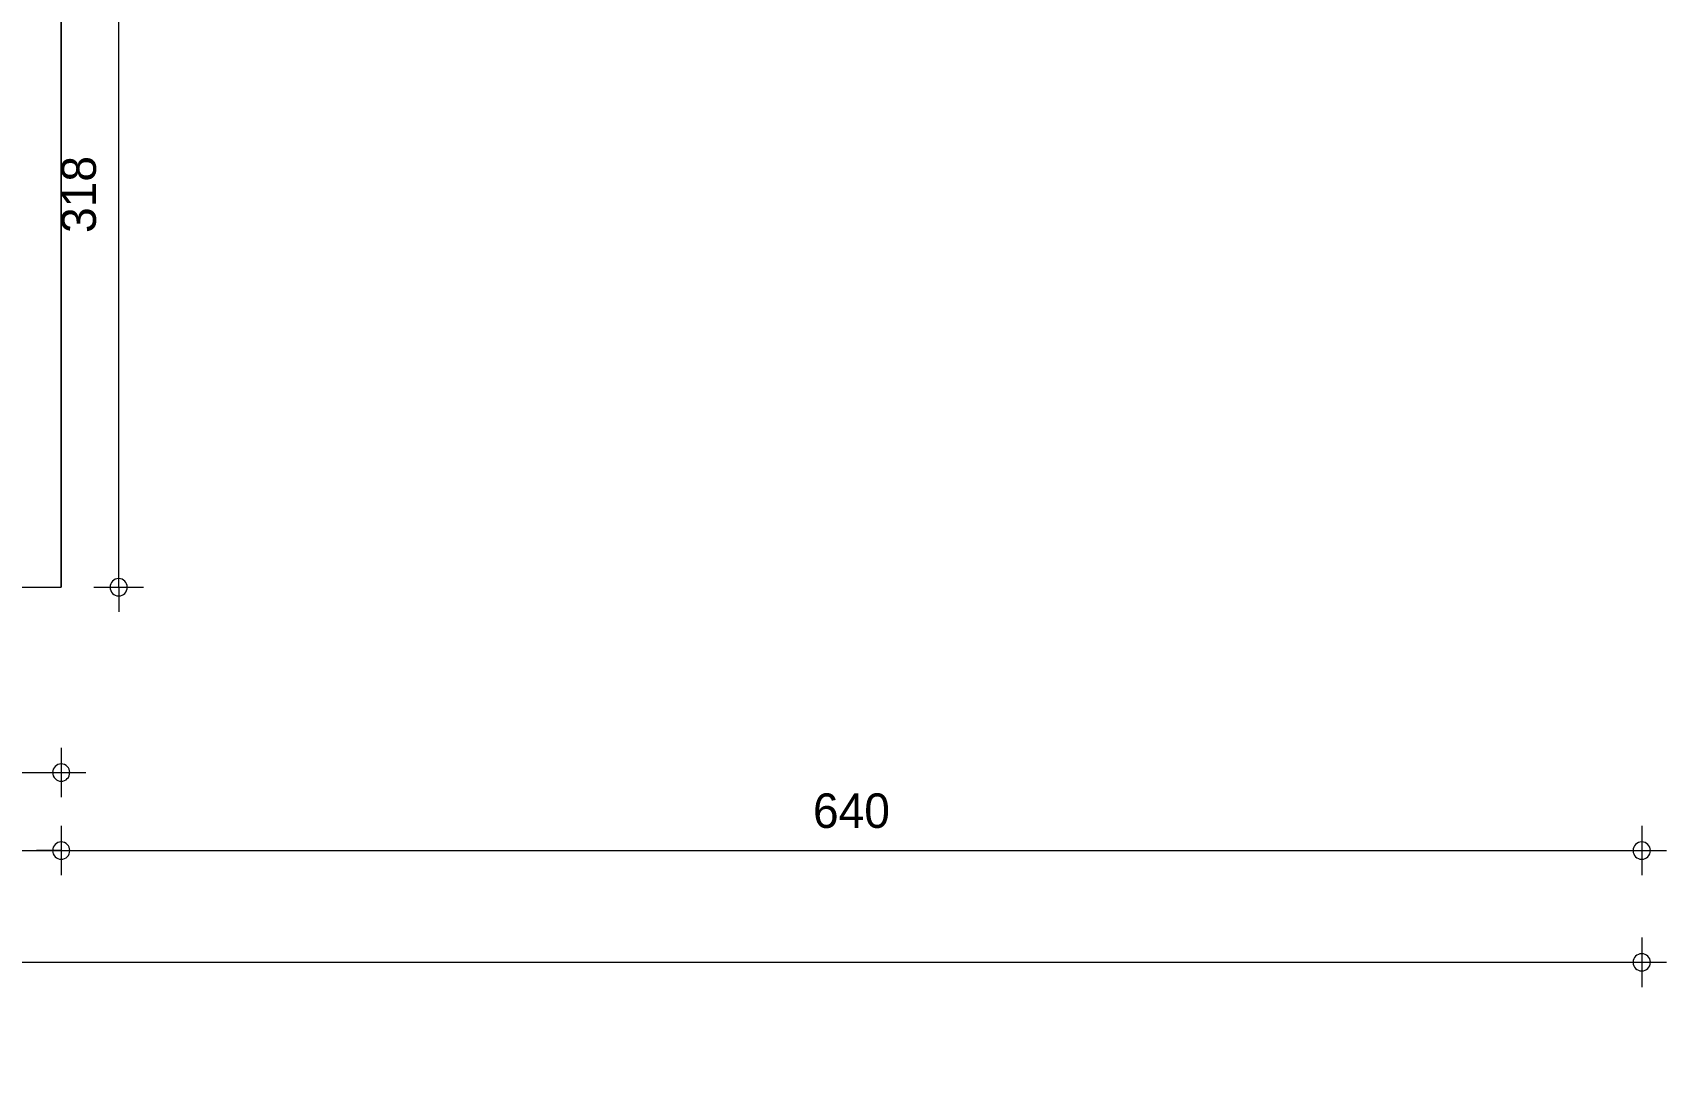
# Model space of a CAD drawing. Header units: metres. Extents: x 1.8 to 61.8, y -52.8 to -10.8.
# Drawn here: x 43.59 to 50.22, y -28.49 to -24.28 of the extents above; entities that cross this region are included whole.
import ezdxf
from ezdxf.enums import TextEntityAlignment as Align

# ---------------------------------------------------------------- set-up
doc = ezdxf.new("R2010")
doc.units = ezdxf.units.M
doc.header["$MEASUREMENT"] = 0
doc.layers.add('Calque commun', color=7, linetype='Continuous')
doc.styles.add('Century Gothic11', font='GOTHIC.TTF', dxfattribs={"height": 0.139636})

# ---------------------------------------------------------------- blocks, each defined once
blk = doc.blocks.new('new4')
at = {"layer": 'Calque commun', "color": 5, "linetype": 'Continuous', "lineweight": 9}
blk.add_arc((0, 0), 0.5, 0, 359.99941, dxfattribs=at)
blk = doc.blocks.new('DimLine52854')
at = {"layer": 'Calque commun', "color": 5, "linetype": 'Continuous', "lineweight": 9}
for p, q in [((43.7037, -27.4929), (43.7037, -27.6929)), ((37.1037, -27.5929), (43.7037, -27.5929)), ((43.7037, -27.5929), (43.8037, -27.5929))]:
    blk.add_line(p, q, dxfattribs=at)
at = {"layer": 'Calque commun', "color": 5, "linetype": 'Continuous', "lineweight": 9, "xscale": 0.07000000029802322, "yscale": 0.07000000029802322, "zscale": 0.07000000029802322}
blk.add_blockref('new4', (43.7037, -27.5929), dxfattribs=at)
blk = doc.blocks.new('new8')
at = {"layer": 'Calque commun', "color": 5, "linetype": 'Continuous', "lineweight": 9}
blk.add_arc((0, 0), 0.5, 0, 359.99941, dxfattribs=at)
blk = doc.blocks.new('DimLine52870')
at = {"layer": 'Calque commun', "color": 5, "linetype": 'Continuous', "lineweight": 9}
for p, q in [((50.1037, -27.9451), (50.1037, -28.1451)), ((30.7037, -28.0451), (50.1037, -28.0451)), ((50.1037, -28.0451), (50.2037, -28.0451))]:
    blk.add_line(p, q, dxfattribs=at)
at = {"layer": 'Calque commun', "color": 5, "linetype": 'Continuous', "lineweight": 9, "xscale": 0.07000000029802322, "yscale": 0.07000000029802322, "zscale": 0.07000000029802322}
blk.add_blockref('new8', (50.1037, -28.0451), dxfattribs=at)
blk = doc.blocks.new('new9')
at = {"layer": 'Calque commun', "color": 5, "linetype": 'Continuous', "lineweight": 9}
blk.add_arc((0, 0), 0.5, 0, 359.99941, dxfattribs=at)
blk = doc.blocks.new('new10')
at = {"layer": 'Calque commun', "color": 5, "linetype": 'Continuous', "lineweight": 9}
blk.add_arc((0, 0), 0.5, 0, 359.99941, dxfattribs=at)
blk = doc.blocks.new('DimLine52878')
at = {"layer": 'Calque commun', "color": 5, "linetype": 'Continuous', "lineweight": 9}
for p, q in [((43.7037, -27.4929), (43.7037, -27.6929)), ((50.1037, -27.4929), (50.1037, -27.6929)), ((43.7037, -27.5929), (43.6037, -27.5929)), ((43.7037, -27.5929), (50.1037, -27.5929)), ((50.1037, -27.5929), (50.2037, -27.5929))]:
    blk.add_line(p, q, dxfattribs=at)
at = {"layer": 'Calque commun', "color": 5, "linetype": 'Continuous', "lineweight": 9, "xscale": 0.07000000029802322, "yscale": 0.07000000029802322, "zscale": 0.07000000029802322}
for name, p in [('new9', (43.7037, -27.5929)), ('new10', (50.1037, -27.5929))]:
    blk.add_blockref(name, p, dxfattribs=at)
at = {"layer": 'Calque commun', "color": 5, "linetype": 'Continuous', "lineweight": 9, "style": 'Century Gothic11'}
blk.add_text('640', height=0.13964, dxfattribs=at).set_placement((46.9037, -27.5429), align=Align.BOTTOM_CENTER)
blk = doc.blocks.new('Block54246')
at = {"layer": 'Calque commun', "color": 7, "linetype": 'Continuous', "lineweight": 18}
blk.add_line((43.7037, -26.5266), (43.7037, -18.8266), dxfattribs=at)
at = {"layer": 'Calque commun', "color": 7, "linetype": 'Continuous', "lineweight": 9}
for p, q in [((43.5037, -26.3266), (43.5037, -19.0266)), ((43.3837, -26.2066), (43.3837, -19.1466))]:
    blk.add_line(p, q, dxfattribs=at)
blk = doc.blocks.new('new77')
at = {"layer": 'Calque commun', "color": 5, "linetype": 'Continuous', "lineweight": 9}
blk.add_arc((0, 0), 0.5, 0, 359.99941, dxfattribs=at)
blk = doc.blocks.new('new78')
at = {"layer": 'Calque commun', "color": 5, "linetype": 'Continuous', "lineweight": 9}
blk.add_arc((0, 0), 0.5, 0, 359.99941, dxfattribs=at)
blk = doc.blocks.new('DimLine54727')
at = {"layer": 'Calque commun', "color": 5, "linetype": 'Continuous', "lineweight": 9}
for p, q in [((43.9365, -23.3466), (43.9365, -23.2466)), ((43.8365, -23.3466), (44.0365, -23.3466)), ((43.9365, -26.5267), (43.9365, -23.3466)), ((43.8365, -26.5267), (44.0365, -26.5267)), ((43.9365, -26.5267), (43.9365, -26.6267))]:
    blk.add_line(p, q, dxfattribs=at)
at = {"layer": 'Calque commun', "color": 5, "linetype": 'Continuous', "lineweight": 9, "xscale": 0.07000000029802322, "yscale": 0.07000000029802322, "zscale": 0.07000000029802322, "rotation": 90}
for name, p in [('new78', (43.9365, -23.3466)), ('new77', (43.9365, -26.5267))]:
    blk.add_blockref(name, p, dxfattribs=at)
at = {"layer": 'Calque commun', "color": 5, "linetype": 'Continuous', "lineweight": 9, "style": 'Century Gothic11'}
blk.add_text('318', height=0.13964, rotation=90, dxfattribs=at).set_placement((43.8865, -24.9367), align=Align.BOTTOM_CENTER)
blk = doc.blocks.new('Block54736')
at = {"layer": 'Calque commun', "color": 7, "linetype": 'Continuous', "lineweight": 18}
blk.add_line((43.7037, -17.5266), (43.7037, -26.5266), dxfattribs=at)
at = {"layer": 'Calque commun', "color": 7, "linetype": 'Continuous', "lineweight": 9}
for p, q in [((43.5037, -17.7266), (43.5037, -26.3266)), ((43.3837, -17.8466), (43.3837, -26.2066))]:
    blk.add_line(p, q, dxfattribs=at)
blk = doc.blocks.new('Block54737')
at = {"layer": 'Calque commun', "color": 7, "linetype": 'Continuous', "lineweight": 9}
for p, q in [((37.4237, -26.2066), (38.3016, -26.2066)), ((39.5016, -26.2066), (41.2991, -26.2066)), ((42.4991, -26.2066), (43.3837, -26.2066)), ((37.3037, -26.3266), (38.3016, -26.3266)), ((39.5016, -26.3266), (41.2991, -26.3266)), ((42.4991, -26.3266), (43.5037, -26.3266))]:
    blk.add_line(p, q, dxfattribs=at)
at = {"layer": 'Calque commun', "color": 7, "linetype": 'Continuous', "lineweight": 18}
for p, q in [((37.1037, -26.5266), (38.3016, -26.5266)), ((39.5016, -26.5266), (41.2991, -26.5266)), ((42.4991, -26.5266), (43.7037, -26.5266))]:
    blk.add_line(p, q, dxfattribs=at)
blk = doc.blocks.new('new105')
at = {"layer": 'Calque commun', "color": 5, "linetype": 'Continuous', "lineweight": 9}
blk.add_arc((0, 0), 0.5, 0, 359.99941, dxfattribs=at)
blk = doc.blocks.new('new106')
at = {"layer": 'Calque commun', "color": 5, "linetype": 'Continuous', "lineweight": 9}
blk.add_arc((0, 0), 0.5, 0, 359.99941, dxfattribs=at)
blk = doc.blocks.new('DimLine55454')
at = {"layer": 'Calque commun', "color": 5, "linetype": 'Continuous', "lineweight": 9}
for p, q in [((42.4991, -27.1768), (42.4991, -27.3768)), ((43.7037, -27.1768), (43.7037, -27.3768)), ((42.4991, -27.2768), (42.3991, -27.2768)), ((42.4991, -27.2768), (43.7037, -27.2768)), ((43.7037, -27.2768), (43.8037, -27.2768))]:
    blk.add_line(p, q, dxfattribs=at)
at = {"layer": 'Calque commun', "color": 5, "linetype": 'Continuous', "lineweight": 9, "xscale": 0.07000000029802322, "yscale": 0.07000000029802322, "zscale": 0.07000000029802322}
for name, p in [('new105', (42.4991, -27.2768)), ('new106', (43.7037, -27.2768))]:
    blk.add_blockref(name, p, dxfattribs=at)
at = {"layer": 'Calque commun', "color": 5, "linetype": 'Continuous', "lineweight": 9, "style": 'Century Gothic11'}
blk.add_text('120', height=0.13964, dxfattribs=at).set_placement((43.1014, -27.2268), align=Align.BOTTOM_CENTER)

msp = doc.modelspace()

# ---------------------------------------------------------------- linework, layer by layer
at = {"layer": 'Calque commun', "color": 7, "linetype": 'Continuous', "lineweight": 18}
msp.add_line((43.7037, -26.5266), (43.7037, -23.3912), dxfattribs=at)

# ---------------------------------------------------------------- block references
at = {"layer": 'Calque commun', "color": 0, "linetype": 'ByBlock', "lineweight": -2}
for name in ['Block54736', 'Block54246', 'Block54737']:
    msp.add_blockref(name, (0, 0), dxfattribs=at)
at = {"layer": 'Calque commun', "color": 5, "linetype": 'Continuous', "lineweight": 9}
for name in ['DimLine54727', 'DimLine55454', 'DimLine52854', 'DimLine52878', 'DimLine52870']:
    msp.add_blockref(name, (0, 0), dxfattribs=at)

# ---------------------------------------------------------------- meshes
at = {"layer": 'Calque commun', "color": 7, "linetype": 'Continuous', "lineweight": 9}
mesh = msp.add_polyface(dxfattribs=at)
corners = [(61.7636, -10.7659), (1.7636, -10.7659), (1.7636, -52.7659), (61.7636, -52.7659)]
mesh.append_faces([[corners[k] for k in face] for face in [(0, 1, 2, 3)]], dxfattribs={"color": 7})

doc.saveas('drawing.dxf')
